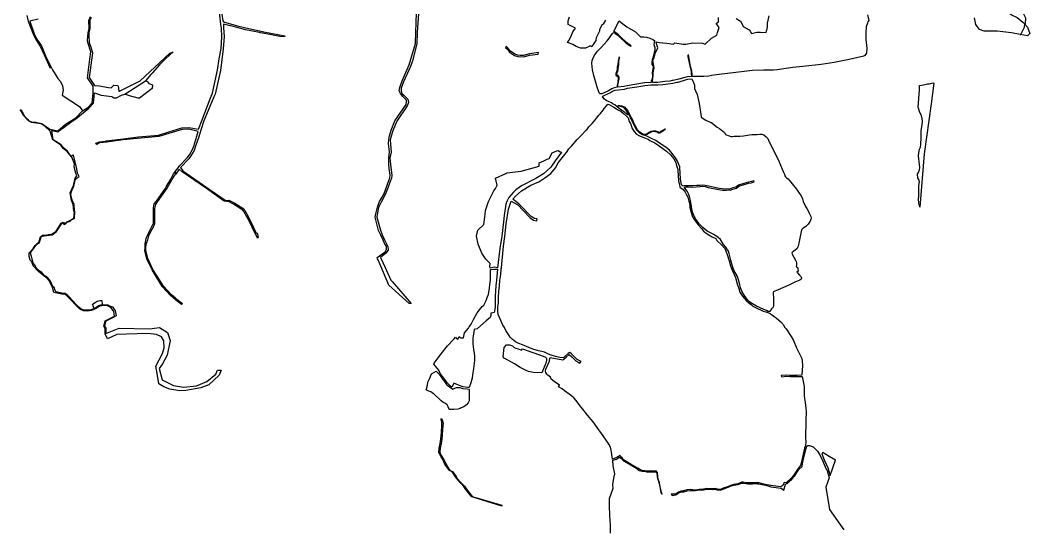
# Model space of a CAD drawing. Extents: x 548434 to 553028, y 1835329 to 1842282.
# Drawn here: x 550202 to 552141, y 1836693 to 1837672 of the extents above; entities that cross this region are included whole.
import ezdxf

# ---------------------------------------------------------------- set-up
doc = ezdxf.new("R2010")
doc.units = 0
doc.layers.add('Level 23', color=7, linetype='Continuous')
doc.layers.add('Level 30', color=7, linetype='Continuous')

msp = doc.modelspace()

# ---------------------------------------------------------------- linework, layer by layer
at = {"layer": 'Level 23'}
for points in [[(550214.28, 1837681.23), (550217.18, 1837670.57), (550227.21, 1837644.23), (550232.84, 1837633.64), (550240.72, 1837621.08), (550250.59, 1837598.75), (550259.47, 1837580.27)], [(550236.22, 1837674.13), (550219.82, 1837670.81), (550229.37, 1837644.24), (550234.75, 1837634.28), (550242.24, 1837622.9), (550250.45, 1837603.8), (550263.93, 1837577.3), (550273.9, 1837560.46), (550278.93, 1837554.37), (550282.78, 1837546.08), (550283.94, 1837537.97), (550282.34, 1837528.54), (550315.4, 1837506.42), (550321.44, 1837498.4)]]:
    msp.add_lwpolyline(points, dxfattribs=at)
at = {"layer": 'Level 30'}
for p, q in [((550402.52, 1837530), (550442.69, 1837555.88)), ((550500, 1837375.9), (550500, 1837382.15)), ((550500, 1837135.26), (550500, 1837138.19))]:
    msp.add_line(p, q, dxfattribs=at)
for points in [[(550949.05, 1837586.89), (550961.32, 1837627.34), (550962.07, 1837648.74), (550963.17, 1837687.35), (550968.84, 1837713.65), (550965.27, 1837729.17), (550958.08, 1837756.75), (550952.71, 1837762.14), (550942.1, 1837769.84), (550922.6, 1837782.67), (550903.01, 1837800.63), (550863.88, 1837840.08), (550857.65, 1837844.16), (550853.07, 1837844.54), (550814.08, 1837842.6), (550775.29, 1837841.09), (550729.58, 1837841), (550687.45, 1837840.62), (550680.46, 1837840.35), (550662.27, 1837842.24), (550643.69, 1837844.78), (550622.82, 1837846.38)], [(552128.4053, 1837763.6182), (552120.32, 1837760.5), (552113.94, 1837759.53), (552109.71, 1837755.97), (552107.26, 1837736.58), (552104.7, 1837723.62), (552098.99, 1837712.38), (552094.45, 1837704.56), (552095.32, 1837693.17), (552102.24, 1837685.81), (552106.56, 1837682.87), (552117.25, 1837677.59), (552128.35, 1837668.74), (552132.1235, 1837664.5561)], [(552128.4053, 1837763.6182), (552125.63, 1837754.09), (552120.67, 1837733.24), (552116.93, 1837722.3), (552114.78, 1837715.4), (552113.53, 1837707.26), (552116.24, 1837699.18), (552119.79, 1837694.32), (552124.57, 1837690.81), (552129.43, 1837684.7), (552133.19, 1837676.84), (552132.34, 1837666.08), (552132.1235, 1837664.5561)], [(550500, 1837382.15), (550504.85, 1837388.38), (550507.73, 1837392.81), (550522.49, 1837408.01), (550526.6, 1837413.55), (550532.56, 1837423.97), (550534.96, 1837430.31), (550541.18, 1837449.31), (550543.48, 1837458.26), (550525.33, 1837462.84), (550512.61, 1837462.32), (550487.46, 1837454.96), (550467.88, 1837448.68), (550399.72, 1837442.44), (550368.08, 1837437.81), (550353.89, 1837436.58), (550349.06, 1837433.45), (550347.12, 1837435.83), (550354.03, 1837438.8), (550365.66, 1837439.88), (550367.59, 1837440.36), (550399.3, 1837444.54), (550428.66, 1837447.96), (550467.15, 1837451.46), (550486.96, 1837457.98), (550512.12, 1837465.34), (550525.33, 1837465.92), (550544.11, 1837463), (550551.04, 1837480.88), (550561.22, 1837507.56), (550568.8, 1837526.57), (550570.51, 1837529.56), (550580.45, 1837576.63), (550583.95, 1837598.25), (550587.57, 1837618.19), (550589.09, 1837640.32), (550588.24, 1837656.99), (550586.88, 1837664.73), (550583.86, 1837693.37)], [(550303.53, 1837318.48), (550300.32, 1837325.7), (550297.65, 1837340.42), (550303.89, 1837354.69), (550307.01, 1837368.87), (550310.67, 1837373.33), (550308.35, 1837378.15), (550305.59, 1837390.54), (550305.67, 1837396.34), (550300.59, 1837409), (550291.59, 1837419.97), (550284.38, 1837425.76), (550279.92, 1837432.19), (550264.41, 1837442.44), (550259.15, 1837458.85), (550249.44, 1837468.21), (550242.13, 1837472.94), (550223.13, 1837475.89), (550217.43, 1837478.74), (550207.45, 1837489.98), (550204.15, 1837496.85), (550201.61, 1837500), (550202.56, 1837500), (550204.65, 1837497.3), (550210.07, 1837487.98), (550216.06, 1837481.82), (550218.27, 1837479.28), (550223.36, 1837477.09), (550231.57, 1837476.12), (550242.77, 1837474.09), (550247.97, 1837470.37), (550258.64, 1837463.1), (550274.09, 1837459.8), (550288.95, 1837472.86), (550308.6, 1837484.71), (550321.44, 1837498.4), (550331.78, 1837504.93), (550339.89, 1837513.9), (550341.7, 1837532.78), (550341.74, 1837545.86), (550331.03, 1837561.74), (550335.15, 1837597.62), (550337.57, 1837611.36), (550331.65, 1837629.35), (550331.23, 1837633.76), (550332.05, 1837647.84), (550334.03, 1837656.54), (550333.76, 1837671.51), (550336.83, 1837679.51)], [(550337.74, 1837677.57), (550335.18, 1837671.64), (550335.32, 1837662.4), (550335.22, 1837656.5), (550333.69, 1837647.88), (550333.41, 1837642.46), (550334.14, 1837629.66), (550337.96, 1837618.47), (550340.57, 1837609.34), (550334.361, 1837562.417), (550344.214, 1837546.866), (550353.21, 1837546.09), (550371.23, 1837543.3), (550376.69, 1837542.54), (550381.36, 1837547.41), (550388.94, 1837546.91), (550390.14, 1837545.51), (550391.05, 1837536.16), (550392.71, 1837535.81), (550432.01, 1837555.67), (550488.69, 1837608.15), (550495.37, 1837611.69), (550481.3, 1837598.48), (550468.96, 1837586.75), (550455.1, 1837570.7), (550452.35, 1837567.76), (550442.69, 1837555.88)], [(550589.06, 1837683.64), (550590.88, 1837671.45), (550592.08, 1837668.91), (550616.48, 1837661.97), (550635.13, 1837657.45), (550661.44, 1837651.82), (550669.83, 1837650.14), (550683.5, 1837647.23), (550709.85, 1837642.28), (550709.66, 1837640.12), (550700.28, 1837640.8), (550680.98, 1837645.02), (550663.64, 1837648.04), (550661.3, 1837648.92), (550634.43, 1837653.94), (550615.9, 1837658.7), (550592.01, 1837664.46), (550592.13, 1837657.4), (550593.2, 1837640.82), (550591.83, 1837617.59), (550586.5, 1837576.02), (550576.31, 1837530.14), (550575.26, 1837527.87), (550573.59, 1837525.13), (550565.89, 1837506.62), (550554.26, 1837479.1), (550548.67, 1837460.93), (550545.11, 1837448), (550538.3, 1837430.07), (550535.64, 1837422.02), (550529.77, 1837411.65), (550525.42, 1837405.72), (550509.77, 1837389.38), (550514.28, 1837382.69), (550560.49, 1837351.22), (550595.24, 1837326.58), (550598.56, 1837326.22), (550602.35, 1837326.74), (550613.82, 1837321), (550631.36, 1837310.19), (550631.75, 1837308.21), (550633.03, 1837306.6), (550636.45, 1837301.13), (550641.96, 1837289.81), (550650.04, 1837273.87), (550655.06, 1837263.73), (550656.26, 1837262.95), (550657.26, 1837261.26), (550658.66, 1837254.75), (550657.4, 1837253.44), (550647.44, 1837274.39), (550639.4, 1837290.18), (550631.29, 1837304.76), (550629.38, 1837307.11), (550611.46, 1837318.82), (550601.8, 1837324.33), (550598.6, 1837324.06), (550593.63, 1837324.82), (550559.86, 1837348.72), (550513.09, 1837380.76), (550507.23, 1837386.02), (550500, 1837375.9)], [(550966.89, 1837685.22), (550964.29, 1837648.53), (550963.63, 1837627.04), (550955.24, 1837594.06), (550951.46, 1837583.48), (550938.15, 1837553.99), (550933.72, 1837541.54), (550933.45, 1837536.27), (550934.78, 1837531.64), (550938.94, 1837528.16), (550946.47, 1837520.93), (550947.46, 1837514.18), (550945.12, 1837507.98), (550925.53, 1837478.33), (550917.61, 1837460.04), (550914.48, 1837449.65), (550912.77, 1837442.35), (550912.86, 1837434.85), (550914.11, 1837418.89), (550911.8, 1837407.73), (550913.17, 1837394.88), (550914.52, 1837384.42), (550915.65, 1837374.8), (550914.92, 1837368.51), (550913.02, 1837364.31), (550908.88, 1837351.66), (550903.76, 1837338.95), (550894.97, 1837322.6), (550890.05, 1837312.29), (550887.65, 1837298.94), (550886.56, 1837293.69), (550893.59, 1837269.18), (550896.95, 1837259.91), (550901.88, 1837250.66), (550908.24, 1837237.71), (550908.41, 1837230.39), (550904.25, 1837224.79), (550893.72, 1837216.32), (550903, 1837197), (550914, 1837173), (550916, 1837170), (550953, 1837128), (550949, 1837128), (550910, 1837163), (550889.58, 1837211.68), (550888.05, 1837213.76), (550887.63, 1837216.16), (550902.6, 1837227.55), (550905.4, 1837232.08), (550905.18, 1837238.36), (550902.19, 1837242.27), (550899.31, 1837249.54), (550894.23, 1837259.47), (550890.36, 1837268.07), (550883.33, 1837293.61), (550884.78, 1837300.14), (550888.16, 1837312.88), (550891.9, 1837323.79), (550895.96, 1837330.5), (550900.7, 1837339.41), (550909.65, 1837364.46), (550911.6, 1837369.22), (550912.39, 1837374.54), (550910.58, 1837387.6), (550910.22, 1837395.92), (550909.82, 1837407.73), (550911.05, 1837419.13), (550909.38, 1837435.03), (550909.95, 1837443.09), (550911.34, 1837450.1), (550914.6, 1837461.36), (550921.74, 1837479.08), (550943.45, 1837510.59), (550944.04, 1837515.79), (550943.93, 1837519), (550937.06, 1837525.79), (550932.12, 1837531.28), (550929.93, 1837536.83), (550931.08, 1837542.78), (550935.37, 1837555.68), (550949.05, 1837586.89)], [(551325.91, 1837672.48), (551321.78, 1837664.45), (551319.02, 1837663.28), (551314.38, 1837654.09), (551314.87, 1837651.36), (551308.06, 1837638.21), (551307.31, 1837633.58), (551302.44, 1837625.6), (551300.23, 1837621.1), (551297.83, 1837622.21), (551295.55, 1837622.64), (551294.63, 1837621.7), (551293.6, 1837621.03), (551290.34, 1837619.6), (551288.07, 1837618.79), (551285.69, 1837618.69), (551281.96, 1837618.38), (551277.9, 1837618.65), (551274.91, 1837619.72), (551269.94, 1837622.1), (551263.39, 1837625.42), (551257.2, 1837627.94), (551253.33, 1837629.31), (551255.61, 1837633.38), (551259.35, 1837640.7), (551263.72, 1837649.99), (551268.46, 1837656.88), (551265.86, 1837658.47), (551254.15, 1837663.85), (551254.17, 1837671.14), (551257.15, 1837678.7)], [(551348.35, 1837547.85), (551348.38, 1837543.84), (551342.9, 1837542.15), (551338.44, 1837540.17), (551331.8, 1837536.65), (551319.24, 1837530.89), (551317.47, 1837530.86), (551315.89, 1837531.05), (551314.18, 1837533.07), (551309.87, 1837543.41), (551303.56, 1837566.14), (551301.09, 1837577.07), (551300, 1837590.05), (551300.52, 1837594.66), (551302.17, 1837597.94), (551304.46, 1837604.14), (551308.67, 1837610.39), (551310.98, 1837612.96), (551317.78, 1837619.74), (551329.4, 1837632.98), (551333.94, 1837638.57), (551337.64, 1837644.4), (551340.35, 1837647.76), (551342.7, 1837648.55), (551344.78, 1837646.75), (551349.72, 1837643.28), (551351.54, 1837641.81), (551352.99, 1837640.58), (551366.02, 1837628.43), (551372.76, 1837623.58), (551375.11, 1837622.17), (551375.58, 1837623.29), (551373.42, 1837624.58), (551366.78, 1837629.36), (551355.21, 1837640.13), (551352.15, 1837642.79), (551350.34, 1837644.66), (551345.75, 1837647.92), (551343.67, 1837649.7), (551341.9, 1837651.1), (551352.15, 1837670.93), (551359.4, 1837665.56), (551367.13, 1837659.52), (551383.61, 1837649.96), (551393.32, 1837640.5), (551399.99, 1837640.5), (551405.27, 1837639.96), (551411.56, 1837637.92), (551416.91, 1837635.1), (551420.2, 1837633.42), (551419.54, 1837629.43), (551419.26, 1837625.82), (551421.2, 1837619.7)], [(551829.87, 1837682.96), (551832.17, 1837671.57), (551830.35, 1837669.06), (551829.62, 1837666.51), (551827.18, 1837659.33), (551826.84, 1837654.64), (551826.61, 1837653.31), (551826.71, 1837652.01), (551826.52, 1837647.01), (551826.18, 1837635.5), (551828.23, 1837618.73), (551827.67, 1837608.88), (551826.67, 1837607.21), (551824.19, 1837604.57), (551822.57, 1837603.57), (551794.08, 1837596.78), (551765.52, 1837591.31), (551740.82, 1837587.32), (551705.45, 1837583.33), (551685.95, 1837581.72), (551656.22, 1837576.74), (551648.87, 1837576.2), (551630.7, 1837576.06), (551608.39, 1837575.55), (551544.38, 1837568.2), (551530.12, 1837565.82), (551524.81, 1837564.89), (551515.21, 1837564.3), (551504.1, 1837564.44), (551492.66, 1837564.24), (551492.5, 1837569.03), (551492.08, 1837574.21), (551489.99, 1837581.72), (551488.46, 1837590.44), (551486.05, 1837602.83), (551485.82, 1837605.51), (551484.32, 1837605.4), (551484.42, 1837602.8), (551487.2, 1837590.7), (551488.64, 1837581.23), (551490.68, 1837573.77), (551490.93, 1837569.07), (551491.43, 1837564.18), (551483.85, 1837563.38), (551478.39, 1837562.02), (551467.08, 1837558.92), (551455.9, 1837556.43), (551454.48, 1837556.18), (551449.56, 1837555.2), (551440.38, 1837554.44), (551426.75, 1837552.53), (551416.32, 1837552.68), (551416.62, 1837555.58), (551418.08, 1837565.27), (551417.83, 1837570.37), (551418.16, 1837574.4), (551419.09, 1837578.82), (551419.46, 1837580.78), (551419.33, 1837584.3), (551418.41, 1837587.84), (551417.81, 1837591.54), (551417.4, 1837595.2), (551418.83, 1837599.58), (551421.4, 1837608.33), (551423.56, 1837612.5), (551426.67, 1837619.5), (551424.13, 1837626.92), (551423.24, 1837631.02), (551429.8, 1837629.28), (551436.04, 1837629.08), (551443.83, 1837628.29), (551456.65, 1837626.47), (551459.65, 1837628.57), (551475.59, 1837626.26), (551480.49, 1837626.05), (551494.3, 1837629.1), (551512.43, 1837628.06), (551517.95, 1837626.55), (551529.86, 1837637.7), (551540.01, 1837643.66), (551541.16, 1837648.56), (551543.4, 1837654.73), (551544.73, 1837658.5), (551538.71, 1837666.28), (551543.31, 1837669.36), (551543.34, 1837677.71)], [(551577.56, 1837675.72), (551585.73, 1837670.62)], [(551585.73, 1837670.62), (551587.84, 1837665.8), (551590.54, 1837660.54), (551602.25, 1837653.61), (551604.13, 1837651.04), (551606.77, 1837646.5), (551616.93, 1837649.06), (551623.97, 1837649.68), (551635.14, 1837648.49), (551635.7, 1837652.27), (551636.65, 1837655.39), (551637.75, 1837661.13), (551637.22, 1837666.48), (551640.4, 1837681)], [(552123.1078, 1837644.7323), (552106.1, 1837647.99), (552078.77, 1837651.38), (552053.82, 1837651.14), (552045.09, 1837654.35), (552037.5, 1837664.12), (552034.88, 1837677.22)], [(552132.1235, 1837664.5561), (552137.26, 1837658.86), (552141.45, 1837646.69), (552136.79, 1837642.2), (552123.1078, 1837644.7323)], [(552123.1078, 1837644.7323), (552124.19, 1837645.04), (552131.32, 1837658.9), (552132.1235, 1837664.5561)], [(551197.22, 1837610.11), (551180.23, 1837607.89), (551168.72, 1837604.57), (551162.21, 1837604.42), (551158, 1837605.17), (551151.71, 1837607.23), (551143.95, 1837612.74), (551138.61, 1837618.45), (551134.82, 1837621.54), (551134.1, 1837619.58), (551137.65, 1837616.83), (551141.43, 1837611.2), (551151.36, 1837604.55), (551157.89, 1837602.32), (551169.19, 1837601.76), (551180.41, 1837605.36), (551196.75, 1837607.29), (551197.22, 1837610.11)], [(551421.2, 1837619.7), (551421.02, 1837614.47), (551419.59, 1837610.11), (551417.25, 1837600.25), (551415.94, 1837595.96), (551415.06, 1837592.03), (551415.5, 1837587.41), (551417.58, 1837583.92), (551417.75, 1837580.52), (551417.36, 1837578.89), (551416.25, 1837574.75), (551415.56, 1837570.68), (551416.23, 1837565.62), (551415.8, 1837559.51), (551414.08, 1837555.42), (551413.45, 1837552.58), (551401.14, 1837551.97), (551367.66, 1837546.26), (551362.19, 1837544.94), (551349.72, 1837543.93), (551349.98, 1837547.61), (551351.47, 1837552.99), (551351.49, 1837555.75), (551352.53, 1837559.4), (551352.61, 1837563.03), (551350.51, 1837565.67), (551347.37, 1837568.07), (551347.73, 1837570.32), (551349.85, 1837573.89), (551350.45, 1837579.56), (551350.89, 1837582.45), (551351.68, 1837586.99), (551351.95, 1837593.82), (551353.31, 1837599.36), (551353.71, 1837600.72), (551352.03, 1837601.21), (551351.54, 1837599.54), (551350.53, 1837593.87), (551350.16, 1837586.82), (551348.87, 1837582.2), (551348.63, 1837579.65), (551347.93, 1837574.46), (551346.55, 1837571.19), (551346.08, 1837569.46), (551346.08, 1837566.88), (551349.36, 1837564.49), (551350.91, 1837562.64), (551350.81, 1837559.54), (551349.91, 1837555.67), (551349.93, 1837552.75), (551348.35, 1837547.85)], [(550442.69, 1837555.88), (550445.49, 1837554.64), (550448.7, 1837550.8), (550455.55, 1837548.01), (550455.33, 1837541.18), (550431.1, 1837522.84), (550428.49, 1837522.7), (550411.94, 1837526.84), (550402.52, 1837530)], [(551370.18, 1837491.83), (551368.26, 1837490.77), (551362.81, 1837495.58), (551356.97, 1837499.4), (551352.73, 1837502.44), (551348.87, 1837505.97), (551343.87, 1837509.69), (551340.97, 1837511.3), (551337.59, 1837513.39), (551332.11, 1837516.23), (551327.5, 1837518.09), (551324.44, 1837520.54), (551320.22, 1837525.05), (551321.34, 1837526.17), (551334.43, 1837532.67), (551335.73, 1837533.19), (551339.75, 1837535.77), (551344.76, 1837537.8), (551350.53, 1837538.63), (551362.86, 1837540.16), (551368.7, 1837541.66), (551386.44, 1837544.48), (551401.57, 1837546.71), (551413.22, 1837547.96), (551416.03, 1837548.03), (551426.97, 1837548.08), (551436.65, 1837548.58), (551441.34, 1837549.16), (551455.73, 1837551.52), (551463.32, 1837553.02), (551465.89, 1837553.06), (551479.61, 1837557.46), (551484.37, 1837558.82), (551492.27, 1837559.72), (551494.98, 1837552.8), (551497.37, 1837547.52), (551497.05, 1837540.83), (551499.36, 1837536.47), (551502.24, 1837529.59), (551505.91, 1837512.48), (551509.61, 1837491.55), (551509.85, 1837485.98), (551518.82, 1837480.6), (551528.47, 1837475.96), (551529.55, 1837475.53), (551534.85, 1837471.14), (551541.06, 1837466.78), (551545.13, 1837464.31), (551554.81, 1837456.32), (551556.99, 1837452.65), (551563.77, 1837450.17), (551566.74, 1837448.78), (551569.9, 1837449.03), (551573.22, 1837449.6), (551581.42, 1837449.5), (551584.03, 1837449.83), (551591.18, 1837449.96), (551602.88, 1837452.35), (551607.4, 1837452.78), (551611.66, 1837452.69), (551617.56, 1837452.97), (551622.66, 1837453.67), (551626.56, 1837453.37), (551630.63, 1837451.86), (551634.83, 1837448.58), (551635.9, 1837446.94), (551638.31, 1837444.91), (551640.24, 1837439.8), (551658.58, 1837403.39), (551662.59, 1837393.54), (551665.42, 1837386.09), (551667.7, 1837381.82), (551669.86, 1837376.44), (551670.86, 1837373.57), (551671.9, 1837371.65), (551673.79, 1837369.79), (551677.37, 1837367.25), (551679.37, 1837365.31), (551693.05, 1837347.96), (551698.26, 1837340.16), (551702.43, 1837334.94), (551704.63, 1837329.15), (551706.28, 1837324.33), (551710.48, 1837314.53), (551713.13, 1837310.27), (551715.65, 1837306.01), (551718.34, 1837300.54), (551720.68, 1837294.92), (551721.11, 1837292.81), (551720.79, 1837289.91), (551719.44, 1837286.08), (551715.33, 1837280.56), (551711.06, 1837276.17), (551705.92, 1837273.03), (551703.98, 1837271.16), (551703.08, 1837269.26), (551701.59, 1837262.9), (551701.18, 1837259.83), (551698.47, 1837247.29), (551696.12, 1837238.35), (551695.21, 1837235.48)], [(551956.8399, 1837551.46), (551951.71, 1837511.52), (551938.41, 1837415.61), (551930.0247, 1837313.0012), (551928.28, 1837320.66), (551927.9, 1837328.85), (551927.95, 1837333.4), (551928.24, 1837343.9), (551928.13, 1837354.74), (551929.41, 1837361.83), (551928.14, 1837366.41), (551926.32, 1837369.41), (551925.82, 1837376.27), (551927.71, 1837379.8), (551929.28, 1837384.64), (551929.88, 1837389), (551929.67, 1837395.17), (551927.48, 1837411.95), (551928.1, 1837417.64), (551929.4, 1837424.67), (551931.22, 1837428.56), (551932.29, 1837433.74), (551932.94, 1837447.11), (551932.9, 1837459.59), (551934.53, 1837472.2), (551935.39, 1837478), (551934.51, 1837483.23), (551932.8, 1837490.68), (551930.25, 1837495.18), (551926.76, 1837505), (551928.23, 1837521.98), (551929.81, 1837537.93), (551929.61, 1837547.03), (551937.5, 1837548.46), (551944.58, 1837550.25), (551948.38, 1837550.2), (551950.96, 1837550.7), (551955.41, 1837551.73), (551956.8399, 1837551.46)], [(550343.71, 1837118.27), (550337.51, 1837115.97), (550330.31, 1837114.95), (550324.07, 1837114.91), (550318.27, 1837117.66), (550314.95, 1837120.4), (550309.97, 1837125.27), (550306.97, 1837128.27), (550305.07, 1837130.46), (550292.87, 1837143.34), (550287.79, 1837147.55), (550281.56, 1837147.72), (550270.54, 1837150.2), (550268.62, 1837152.75), (550266.6, 1837159.18), (550264.77, 1837159.25), (550259.29, 1837171.97), (550252.94, 1837179.51), (550248.61, 1837182.04), (550243.29, 1837187.6), (550237.94, 1837190.87), (550232.99, 1837196.04), (550230.28, 1837200.91), (550227.44, 1837204.97), (550226.69, 1837205.96), (550221.98, 1837222.52), (550221.71, 1837225.02), (550221.85, 1837226.85), (550227.42, 1837233.04), (550230.78, 1837238.53), (550234.73, 1837242.93), (550238.82, 1837245.13), (550241.67, 1837255.82), (550244.57, 1837258.1), (550247.84, 1837257.93), (550263.3, 1837260.26), (550271.64, 1837266.32), (550281.55, 1837281.59), (550283.83, 1837282.73), (550286.34, 1837279.76), (550288.13, 1837280.17), (550291.91, 1837284.23), (550297.92, 1837286.33), (550300.72, 1837289.41), (550305.89, 1837291.37), (550306.87, 1837304.1), (550306, 1837305.84), (550305.32, 1837318.08), (550301.19, 1837326.61), (550298.97, 1837337.44), (550299.97, 1837343.2), (550301.39, 1837346.55), (550303.462, 1837350.458), (550305.466, 1837356.118), (550307.653, 1837366.105), (550310.99, 1837369.715), (550312.7, 1837371.037), (550314.65, 1837372.22), (550311.53, 1837378.72), (550310.61, 1837386.49), (550304.23, 1837413.13), (550303.06, 1837413.04), (550302.06, 1837412.14), (550299.47, 1837410.63), (550292.4, 1837420.7), (550285.52, 1837426.34), (550280.52, 1837433.02), (550265.14, 1837442.8), (550262.45, 1837460.48), (550273.68, 1837458.06), (550274.86, 1837457.73), (550275.03, 1837458.97), (550285.81, 1837467.05), (550298.79, 1837476.36), (550308.54, 1837482.85), (550333.27, 1837503.28), (550342.46, 1837512.92), (550344.214, 1837532.628), (550357.49, 1837528.41), (550377.49, 1837525.53), (550381.36, 1837523.42), (550386.72, 1837523.09), (550396.56, 1837528.18), (550402.52, 1837530)], [(551148.47, 1837328.72), (551153.27, 1837334.49), (551164.72, 1837344.48), (551182.85, 1837355.25), (551197.83, 1837361.92), (551209.81, 1837369.17), (551221, 1837377.72), (551230.3, 1837388.97), (551235.24, 1837397.99), (551248.2, 1837414.12), (551251.38, 1837418.4), (551256.01, 1837425.06), (551261.06, 1837430.45), (551271.81, 1837443.05), (551278.25, 1837449.58), (551289, 1837460.78), (551290.39, 1837461.68), (551294.48, 1837467.33), (551297.17, 1837470.46), (551300.43, 1837473.81), (551304.84, 1837479.11), (551309.2, 1837484.23), (551313.61, 1837489.58), (551316.49, 1837492.93), (551318.97, 1837495.98), (551321.59, 1837499.62), (551323.68, 1837502.71), (551328.25, 1837507.94), (551330.89, 1837510.74), (551334.23, 1837509.71), (551335.31, 1837509.19), (551342.38, 1837505.5), (551347.04, 1837502.28), (551351.16, 1837499.74), (551355.38, 1837497.26), (551360.86, 1837493.18), (551366.65, 1837488.17), (551370.07, 1837484.49), (551371.92, 1837477.9), (551374.18, 1837474.16), (551377.18, 1837464.18), (551381.37, 1837458.35), (551385.97, 1837453.36), (551390.41, 1837450.86), (551401.22, 1837446.52), (551408.15, 1837443.61), (551411.33, 1837441.11), (551420.86, 1837436.83), (551427.41, 1837432.29), (551432.17, 1837429.05), (551443.41, 1837420.95), (551450.93, 1837413.59), (551457.78, 1837406.25), (551461.47, 1837399.22), (551462.36, 1837393.32), (551464.63, 1837387.19), (551465.43, 1837385.89), (551465.94, 1837371.47), (551466.65, 1837366.87), (551466.4, 1837363.38), (551468.56, 1837356.81), (551468.88, 1837351.59), (551475.12, 1837347.15), (551479.4, 1837341.95), (551482.11, 1837337.03), (551484.34, 1837332.55), (551486.21, 1837324.54), (551487.31, 1837320.85), (551487.94, 1837314.25), (551488.04, 1837312.55), (551490.79, 1837302.64), (551493.67, 1837294.43), (551497.05, 1837288.51), (551504.15, 1837279.3), (551510.69, 1837271.89), (551515.08, 1837266.52), (551519.26, 1837263.83), (551523.53, 1837260.91), (551531.02, 1837256.03), (551537.92, 1837252.84), (551540.04, 1837249.12), (551549.52, 1837239.97), (551554.54, 1837234.12), (551556.61, 1837230.66), (551558.33, 1837227.31), (551560.11, 1837222.12), (551563.73, 1837210.18), (551566.39, 1837200.31), (551569.97, 1837190.88), (551575.78, 1837177.89), (551579.41, 1837165.78), (551582.32, 1837157.09), (551584.61, 1837149.68), (551589.71, 1837141.95), (551596.86, 1837133.46), (551601.72, 1837129.58), (551606.78, 1837125.23), (551609.29, 1837122.79), (551614.36, 1837120.25), (551629.19, 1837113.31), (551634.08, 1837111.86)], [(551370.18, 1837491.83), (551366.79, 1837497.89), (551365.08, 1837500), (551361.98, 1837503.99), (551360.04, 1837505.36), (551357.21, 1837506.1), (551353.28, 1837507.23), (551350, 1837507.48), (551350.34, 1837508.53), (551352.96, 1837508.37), (551353.4, 1837508.52), (551357.52, 1837507.61), (551360.62, 1837506.65), (551363.04, 1837505.44), (551365.45, 1837502.9), (551365.69, 1837502.09), (551368.87, 1837498.49), (551371.79, 1837492.41), (551378.43, 1837479.83), (551379.63, 1837476.95), (551382.02, 1837471.94), (551385.09, 1837465.91), (551387.09, 1837462.62), (551389.7, 1837460.1), (551392.38, 1837457.25), (551393.16, 1837457.1), (551397.19, 1837454.14), (551401.67, 1837453.48), (551405.44, 1837453.96), (551408.78, 1837456.62), (551412.74, 1837458.48), (551414, 1837459.23), (551417.71, 1837459.62), (551422.51, 1837459.49), (551427.76, 1837457.86), (551430.05, 1837457.07), (551431.96, 1837457.12), (551433.44, 1837458.98), (551440.92, 1837463.66), (551441.37, 1837462.94), (551440.01, 1837461.48), (551438.26, 1837460.56), (551437.4, 1837459.8), (551434.5, 1837457.71), (551432.73, 1837456.58), (551431.68, 1837456.08), (551430.1, 1837455.65), (551429.77, 1837455.41), (551427.61, 1837455.585), (551427.3, 1837456.53), (551423.8, 1837457.81), (551422.56, 1837458.08), (551418.04, 1837458.36), (551415.02, 1837457.87), (551410.02, 1837455.05), (551405.99, 1837452.87), (551402.04, 1837451.28)], [(551370.18, 1837491.83), (551376.888, 1837479.104), (551378.075, 1837476.256), (551380.493, 1837471.187), (551383.602, 1837465.08), (551385.749, 1837461.548), (551388.488, 1837458.904), (551391.517, 1837455.682), (551392.462, 1837455.501), (551396.523, 1837452.517), (551402.04, 1837451.28)], [(551592.14, 1837358.33), (551582.03, 1837355.47), (551576.43, 1837351.85), (551570.54, 1837350.41), (551564.74, 1837348.01), (551550.55, 1837348.2), (551544.42, 1837349.13), (551523.99, 1837353.16), (551517.56, 1837354.73), (551512.85, 1837355.32), (551508.01, 1837354.75), (551501.8, 1837354.63), (551493.88, 1837353.95), (551484.75, 1837354.14), (551481.21, 1837354.42), (551477.01, 1837354.08), (551474.28, 1837353.69), (551471.66, 1837358.49), (551471.02, 1837363.32), (551470.13, 1837367.29), (551469.04, 1837389.12), (551468.76, 1837390.4), (551466.92, 1837395.38), (551464.52, 1837401.54), (551460.62, 1837408.15), (551457.1, 1837412.99), (551451.7, 1837419.75), (551449.04, 1837422.33), (551443.51, 1837426.96), (551434.91, 1837432.9), (551427.75, 1837437.42), (551423.17, 1837441.04), (551414.37, 1837444.76), (551411.83, 1837446.23), (551402.04, 1837451.28)], [(551241.67, 1837418.61), (551229.28, 1837401.97), (551221.06, 1837389.93), (551213.18, 1837382.79), (551207.12, 1837377.48), (551192.49, 1837368.19), (551164.7, 1837354.06), (551160.54, 1837351.09), (551154.09, 1837346.7), (551149.46, 1837341.87), (551144.78, 1837336.81), (551140.3, 1837331.61), (551136.57, 1837323.78), (551134.89, 1837318.6), (551131.46, 1837296.97), (551129.985, 1837285.012), (551126.81, 1837257.53), (551123.36, 1837233.55), (551118.95, 1837196.6), (551113, 1837197.55), (551107.43, 1837196.84), (551104.31, 1837196.19), (551104.01, 1837199.08), (551104.51, 1837204.63), (551096.52, 1837213.5), (551088.58, 1837224.92), (551081.45, 1837241.79), (551078.34, 1837257.66), (551080.96, 1837269.15), (551092.727, 1837280.067), (551094.48, 1837293.69), (551095.71, 1837306.5), (551101.64, 1837323.99), (551111.47, 1837344.56), (551114.8, 1837349.17), (551117.87, 1837355.25), (551114.97, 1837368.94), (551134.8, 1837378.04), (551136.88, 1837379.07), (551163.97, 1837382.53), (551198.53, 1837392.14), (551198.59, 1837398.04), (551207.76, 1837401.91), (551214.27, 1837405.38), (551218.09, 1837406.53), (551224.03, 1837417.61), (551232.65, 1837421.61), (551235.12, 1837421.76), (551237.81, 1837420.11), (551241.67, 1837418.61)], [(550500, 1837135.26), (550498.52, 1837136.46), (550490.46, 1837143.59), (550475.21, 1837160.29), (550462.79, 1837179.93), (550454.91, 1837192.69), (550444.79, 1837213.71), (550440.81, 1837229.05), (550441.46, 1837234.38), (550441.91, 1837242.47), (550443.82, 1837252.74), (550446.35, 1837258.91), (550450.02, 1837266.92), (550454.77, 1837275.81), (550458.03, 1837282.29), (550457.92, 1837311.02), (550459.2, 1837319.74), (550463.44, 1837324.67), (550480.17, 1837348.45), (550481.96, 1837352.06), (550490.81, 1837367.02), (550495.94, 1837376.93), (550500, 1837382.15)], [(550500, 1837138.19), (550492.21, 1837144.89), (550477.27, 1837161.18), (550464.63, 1837180.85), (550456.76, 1837193.54), (550446.69, 1837214.59), (550443.26, 1837229.23), (550443.17, 1837234.5), (550443.75, 1837241.84), (550446.66, 1837250.52), (550448.71, 1837258.26), (550452.31, 1837266.09), (550457.68, 1837275.06), (550460.24, 1837281.74), (550460.57, 1837310.81), (550462.22, 1837318.04), (550465.21, 1837323.38), (550483.84, 1837349.37), (550493.19, 1837365.41), (550498.88, 1837374.33), (550500, 1837375.9)], [(551695.21, 1837235.48), (551694.36, 1837233.9), (551687.36, 1837227.75), (551685.7, 1837226.46), (551684.41, 1837225.16), (551684.91, 1837222.5), (551687.81, 1837217.21), (551691.48, 1837211.55), (551692.8, 1837209.01), (551693.42, 1837206.37), (551693.44, 1837204.58), (551693.15, 1837202.33), (551692.52, 1837198.34), (551695, 1837197.85), (551695.83, 1837194.69), (551696.49, 1837190.07), (551694.09, 1837188.4), (551695.4, 1837186.78), (551699.24, 1837182.79), (551702.29, 1837179.21), (551703, 1837177.04), (551702.81, 1837175.87), (551702.04, 1837174.75), (551699.88, 1837173.09), (551690.24, 1837169.05), (551678.43, 1837163.25), (551657.64, 1837154.11), (551651.66, 1837151.94), (551649.06, 1837150.75), (551648.19, 1837149.18), (551648.04, 1837147.38), (551648.73, 1837138.24), (551649.1, 1837130.75), (551649.18, 1837125.39), (551649.03, 1837123.53), (551648.09, 1837121.05), (551645.01, 1837117.88), (551641.9, 1837112.49), (551638.94, 1837112.8), (551635.36, 1837114.61), (551630.5, 1837116.52), (551616.25, 1837123.14), (551608.34, 1837127.31), (551607.21, 1837128.1), (551603.17, 1837131.14), (551598.96, 1837135.26), (551592.69, 1837144.24), (551588.25, 1837151.52), (551585.9, 1837157.97), (551583.48, 1837166.83), (551579.76, 1837180.05), (551572.85, 1837192.19), (551569.72, 1837201.68), (551567.01, 1837211.58), (551563.54, 1837223.82), (551562.24, 1837228.58), (551559.54, 1837233.33), (551557.49, 1837236.16), (551553.17, 1837241.53), (551550.89, 1837244.51), (551547.41, 1837251.16), (551542.59, 1837254.96), (551534.36, 1837260.41), (551521.7, 1837266.74), (551517.59, 1837269.92), (551513.01, 1837273.86), (551506.48, 1837281.28), (551500.06, 1837290.01), (551496.63, 1837295.55), (551493.57, 1837303.39), (551491.48, 1837312.94), (551491.24, 1837315.24), (551490.35, 1837321.15), (551489.44, 1837325.83), (551487.45, 1837333.38), (551485.42, 1837338.78), (551483.1, 1837344.02), (551478.69, 1837349.35), (551477.28, 1837351.35), (551480.33, 1837352.1), (551484.75, 1837352.16), (551493.49, 1837351.69), (551507.86, 1837352.69), (551512.71, 1837353.28), (551517.6, 1837352.72), (551523.5, 1837350.97), (551543.58, 1837346.96), (551550.77, 1837345.9), (551558.6, 1837345.67), (551562.72, 1837346.43), (551565.42, 1837345.66), (551570.93, 1837347.99), (551577.97, 1837349.93), (551582.29, 1837353.6), (551600.85, 1837359.03), (551606.3, 1837360.14), (551611.75, 1837361.59), (551611.2, 1837363.59), (551606.48, 1837362.37), (551601.16, 1837361.15), (551592.14, 1837358.33)], [(551380.69, 1836815.72), (551360.92, 1836827.9), (551358.14, 1836831.21), (551355.88, 1836833.43), (551354.5, 1836835.7), (551351.18, 1836833.77), (551348.18, 1836831.9), (551339.765, 1836828.882), (551338.01, 1836842.47), (551337.25, 1836846.45), (551336.12, 1836851.97), (551332.87, 1836857.73), (551330.72, 1836861.23), (551329.04, 1836863.65), (551326.099, 1836867.491), (551318.36, 1836878.26), (551310.44, 1836889.88), (551302.19, 1836900.93), (551291.48, 1836913.34), (551286.96, 1836919.18), (551285.18, 1836921.62), (551279.4, 1836928.55), (551269.21, 1836942.05), (551265.38, 1836946.61), (551261.03, 1836950.57), (551247.65, 1836959.94), (551242.75, 1836963.86), (551235.84, 1836967.72), (551238.097, 1836971.129), (551227.769, 1836978.261), (551221.71, 1836982.9), (551220.57, 1836986.27), (551215.45, 1836990.29), (551213.68, 1836992.55), (551211.67, 1836995.66), (551210.92, 1836998), (551211.74, 1837001.78), (551218.37, 1837017.3), (551219.2, 1837022.69), (551219.71, 1837023.96), (551244.05, 1837020.08), (551246.27, 1837020.94), (551250.58, 1837025.01), (551256.31, 1837030.15), (551261.67, 1837025.36), (551269.38, 1837017.57), (551273.68, 1837015.19), (551277, 1837013.58), (551279.27, 1837016.76), (551271.55, 1837020.69), (551260.72, 1837031.23), (551257.96, 1837033.67), (551254.78, 1837031.9), (551248.66, 1837027.01), (551246.41, 1837024), (551244.69, 1837023.69), (551238.2, 1837024.32), (551229.92, 1837025.92), (551221.55, 1837028.47), (551216.83, 1837030.51), (551208.72, 1837034.22), (551204.02, 1837035.62), (551197.59, 1837037), (551186.64, 1837040.29), (551166.788, 1837048.785), (551159.75, 1837051.41), (551153.22, 1837054.14), (551146.78, 1837059.29), (551143.31, 1837063.11), (551139.69, 1837068.38), (551134.69, 1837076.08), (551132.25, 1837082), (551129.13, 1837086.42), (551125.22, 1837095.16), (551120.27, 1837107.06), (551119.64, 1837113.68), (551119.33, 1837121.21), (551120.377, 1837129.134), (551120.53, 1837140.21), (551121.43, 1837151.24), (551122.83, 1837161.71), (551123.13, 1837172.2), (551125.13, 1837183.55), (551125.81, 1837194.51), (551126.15, 1837196.85), (551130.496, 1837237.966), (551132.9, 1837257.01), (551135.44, 1837281.04), (551140.13, 1837309.18), (551144.9, 1837324.93), (551157.91, 1837317.42), (551167.9, 1837306.67), (551181.38, 1837292.57), (551187.91, 1837288.39), (551193.71, 1837286.77), (551194.84, 1837290.56), (551189.59, 1837291.13), (551183.26, 1837294.99), (551159.96, 1837319.63), (551151.65, 1837325.78), (551148.47, 1837328.72)], [(550359.43, 1837126.01), (550370.094, 1837125.536), (550373.39, 1837123.59), (550378.68, 1837121.8), (550384.11, 1837113.75), (550385.92, 1837104.35), (550381.27, 1837101.54), (550366.02, 1837094.23), (550364.86, 1837091.19), (550363.81, 1837084.44), (550366.24, 1837080.38), (550366.06, 1837070.11), (550391.87, 1837080.79), (550449.86, 1837079.25), (550469.38, 1837081.76), (550484.81, 1837072.52), (550489.72, 1837057.02), (550484.25, 1837028.81), (550474.8, 1837012.41), (550468.63, 1837003.34), (550474.61, 1836981.14), (550496.29, 1836970.55), (550515.45, 1836967.18), (550540.2, 1836969.91), (550560.07, 1836977.86), (550577.23, 1836992.34), (550580.61, 1837000), (550587.9369, 1837000), (550584.09, 1836990.11), (550563.77, 1836971.5), (550548.75, 1836966.25), (550520.18, 1836960.57), (550508.2, 1836960.3), (550489.2, 1836963.49), (550477.65, 1836968.17), (550468.29, 1836973.58), (550465.22, 1836989.67), (550462.14, 1837007.81), (550475.3, 1837031.65), (550478.13, 1837042.83), (550477.78, 1837056.46), (550473.24, 1837064.16), (550463.45, 1837068.7), (550447.02, 1837070.45), (550426.06, 1837069.75), (550406.14, 1837069.4), (550387.37, 1837068.69), (550369.22, 1837060.4), (550364.79, 1837069.64), (550364.88, 1837079.81), (550362.39, 1837084.28), (550364.97, 1837094.98), (550382.98, 1837103.63), (550381.82, 1837112.46), (550376.65, 1837119.68), (550369.6, 1837123.52), (550362.65, 1837124.33), (550354, 1837122.72), (550347.5, 1837118.62), (550338.31, 1837114.69), (550331.89, 1837113.11), (550323.25, 1837113.82), (550316.29, 1837117.3), (550292.14, 1837142.2), (550287.24, 1837145.68), (550281.44, 1837146.12), (550266.47, 1837149.15), (550263.53, 1837158.71), (550257.47, 1837171.38), (550252.3, 1837177.44), (550247.74, 1837180.58), (550236.78, 1837189.59), (550226.79, 1837200.38), (550224.04, 1837207.98), (550221.09, 1837211.19), (550218.6, 1837218.14), (550218.78, 1837225.1), (550220.64, 1837227.32), (550226.43, 1837233.57), (550230.36, 1837239.27), (550234.28, 1837243.47), (550237.67, 1837246.14), (550240.7, 1837256.4), (550244.34, 1837259.07), (550248.71, 1837259.16), (550262.88, 1837261.66), (550270.46, 1837267.01), (550280.53, 1837282.18), (550284.46, 1837284.41), (550286.86, 1837281.11), (550291.05, 1837285.03), (550297.29, 1837287.35), (550300.86, 1837290.38), (550304.87, 1837291.9), (550306.21, 1837303.94), (550304.96, 1837305.99), (550303.53, 1837318.48)], [(551118.63, 1837193.85), (551116.46, 1837172.79), (551115.79, 1837162.1), (551114.98, 1837152.05), (551114.49, 1837141.72), (551113.91, 1837121.78), (551112.96, 1837113.46), (551112.59, 1837110.61), (551109.62, 1837109.95), (551106.16, 1837109.75), (551105.79, 1837104.85), (551104.63, 1837101.2), (551096.8, 1837094.5), (551086.29, 1837085.27), (551079.87, 1837079.09), (551073.799, 1837078.33), (551071.15, 1837061.18), (551071.24, 1837051), (551072.18, 1837044.91), (551074.3, 1837027.65), (551074.46, 1837018.77), (551072.36, 1837003.42), (551070.8, 1836990.03), (551070.02, 1836984.51), (551067.77, 1836975.51), (551064.48, 1836966.37), (551060.85, 1836966.72), (551052.46, 1836967.85), (551046.77, 1836969.68), (551035.069, 1836974.968), (551034.32, 1836973.11), (551031.11, 1836967.5), (551028.62, 1836969.07), (551022.4, 1836974.73), (551017.22, 1836981.81), (551008.84, 1836993.75), (551006.02, 1836999.89), (550996.06, 1837011.36), (550996.81, 1837013.42), (551010.33, 1837031.64), (551022.37, 1837046.72), (551035.33, 1837060.05), (551038.03, 1837063.25), (551040, 1837060.71), (551042.724, 1837059.363), (551043.54, 1837061.39), (551045.14, 1837064.45), (551047.68, 1837062.26), (551053.41, 1837062.17), (551055.24, 1837071.93), (551062.77, 1837080.62), (551064.08, 1837083.38), (551068.41, 1837088.52), (551072.86, 1837097.22), (551079.92, 1837110.29), (551089.13, 1837122), (551092.28, 1837125.07), (551097.19, 1837133.95), (551099.03, 1837139.52), (551100.97, 1837144.29), (551101.35, 1837145.41), (551103.26, 1837157.2), (551104.14, 1837165.45), (551105.03, 1837172.42), (551105.31, 1837176.66), (551105.07, 1837186.9), (551105.15, 1837193.1), (551111.54, 1837194.31), (551118.63, 1837193.85)], [(550343.71, 1837118.27), (550340.83, 1837127.05), (550345.401, 1837129.981), (550349.789, 1837132.543), (550354.543, 1837134.007), (550358.57, 1837133.64), (550359.43, 1837126.01)], [(550343.71, 1837118.27), (550349.07, 1837121.75), (550352.306, 1837124.505), (550359.43, 1837126.01)], [(550500, 1837138.19), (550500.14, 1837138.07), (550513.73, 1837127.86), (550511.25, 1837126.1), (550500, 1837135.26)], [(551634.08, 1837111.86), (551637.81, 1837110.92), (551642.49, 1837108.56), (551644.07, 1837107.48), (551647.27, 1837105.49), (551654.63, 1837100.02), (551662.82, 1837092.85), (551668.07, 1837086.79), (551669.944, 1837082.669), (551673.18, 1837079.17), (551683.17, 1837064.68), (551687.27, 1837056.9), (551693.43, 1837042.82), (551703.14, 1837022.36), (551703.89, 1837017.81), (551704.94, 1837008.97), (551703.73, 1836990.44), (551694.66, 1836989.72), (551679.95, 1836989.73), (551674.02, 1836990.6), (551664.01, 1836989.73), (551664.12, 1836987.07), (551674.01, 1836988.33), (551680.97, 1836987.97), (551694.66, 1836987.7), (551703.88, 1836987.91), (551707.99, 1836968.84), (551708.12, 1836950.54), (551708.8, 1836945.66), (551709.59, 1836937.57), (551711.38, 1836926.77), (551711.68, 1836920.41), (551711.12, 1836903.11), (551711.018, 1836890.008), (551710.63, 1836881.34), (551710.57, 1836870.61), (551711.08, 1836861.35), (551710.42, 1836855.12), (551708.76, 1836850.34), (551702.2, 1836821.13), (551700.8, 1836817), (551696.19, 1836811.06), (551687.69, 1836797.38), (551682.89, 1836792.14), (551673.03, 1836783.47), (551669.42, 1836784.02), (551666.93, 1836778.45), (551662.9, 1836775.83), (551643.77, 1836778.19), (551630.28, 1836781.12), (551621.16, 1836783.64), (551608.57, 1836783.76), (551599.78, 1836783.2), (551596.24, 1836783.48), (551590.97, 1836784.71), (551588.3, 1836784.43), (551580.27, 1836781.55), (551572.97, 1836779.98), (551568.09, 1836778.76), (551558.86, 1836775.2), (551552.06, 1836772.98), (551549.86, 1836771.98), (551547.01, 1836770.95), (551541.11, 1836771.45), (551536.96, 1836772.62), (551530.92, 1836772.04), (551521.13, 1836772.71), (551514.29, 1836771.44), (551506.43, 1836770.9), (551498.82, 1836769.58), (551489.27, 1836770.67), (551482.7, 1836770.16), (551476.13, 1836767.98), (551473.62, 1836767.29), (551470.99, 1836767.23), (551466.2, 1836765.49), (551460.61, 1836761.62), (551452.17, 1836761.81), (551454.45, 1836758.9), (551461.55, 1836760.47), (551467.26, 1836764.51), (551471.41, 1836766.04), (551474.03, 1836766.2), (551477.02, 1836766.14), (551483.13, 1836768.37), (551489.6, 1836768.94), (551499.44, 1836768.75), (551507.54, 1836769.99), (551514.43, 1836769.87), (551521.44, 1836771.31), (551530.92, 1836770.68), (551536.97, 1836771.09), (551540.92, 1836770.11), (551547.43, 1836769.15), (551550.6, 1836770.72), (551552.53, 1836771.47), (551559.76, 1836774.41), (551568.5, 1836777.68), (551573.07, 1836778.68), (551580.57, 1836780.53), (551588.4, 1836783.06)], [(551212.67, 1837019.28), (551211.73, 1837013.66), (551203.91, 1836994.78), (551187.14, 1836995.58), (551177.96, 1836997.33), (551172.391, 1837000), (551162.56, 1837004.81), (551151.56, 1837012.23), (551131.25, 1837022.7), (551129.8, 1837025.45), (551131.36, 1837043.74), (551135.67, 1837048.36), (551141.89, 1837048.93), (551147.22, 1837046.9), (551150.95, 1837043.28), (551154.11, 1837042.06), (551158.33, 1837041.24), (551164.629, 1837038.65), (551166.45, 1837040.67), (551197.21, 1837029.96), (551206.53, 1837027.09), (551211.04, 1837025.2), (551212.62, 1837023.09), (551212.67, 1837019.28)], [(551064.3, 1836963.36), (551064.13, 1836941.03), (551062.53, 1836937.22), (551058.93, 1836933.4), (551053.79, 1836929.52), (551048.68, 1836927.51), (551046.71, 1836926.5), (551042.78, 1836925.04), (551035.1, 1836924.11), (551030.55, 1836924.45), (551025.62, 1836924.17), (551025.23, 1836926.56), (551023.82, 1836929.3), (551021.9, 1836933.23), (551018.72, 1836936.08), (551013.76, 1836938.35), (551010.37, 1836940.94), (551008.37, 1836943.11), (551006.73, 1836944.82), (550999.14, 1836952.1), (550997.22, 1836953.54), (550995.88, 1836954.32), (550990.62, 1836958.24), (550986.68, 1836959.83), (550983.61, 1836960.94), (550981.67, 1836962.11), (550982.56, 1836963.93), (550984.06, 1836970.81), (550985.1, 1836977.19), (550988.76, 1836984.29), (550992.2, 1836992.77), (551000.85, 1836998.13), (551006.91, 1836992.18), (551011.22, 1836985.88), (551013.06, 1836982.86), (551014.91, 1836980.56), (551021.01, 1836972.63), (551023.85, 1836969.66), (551032.59, 1836963.29), (551037.79, 1836965.93), (551039.81, 1836966.36), (551046.03, 1836966.72), (551052.14, 1836964.79), (551060.55, 1836963.89), (551064.3, 1836963.36)], [(551127.02, 1836738.38), (551069.62, 1836756.35), (551068.31, 1836757.75), (551058.04, 1836770.79), (551054.04, 1836776.47), (551048.15, 1836782.68), (551039.72, 1836792.4), (551038.25, 1836795.26), (551033.67, 1836801.89), (551031.5889, 1836804.6006), (551026.49, 1836807.11), (551024.36, 1836809.6), (551017.63, 1836819.55), (551013.34, 1836828.28), (551009.55, 1836834.57), (551006.85, 1836840.18), (551006.23, 1836841.96), (551006.56, 1836849.92), (551008.38, 1836858.83), (551009.59, 1836867.28), (551011.2, 1836881.03), (551011.99, 1836893.77), (551012.05, 1836898.89), (551010.88, 1836903.6), (551009.53, 1836906.06), (551010.94, 1836907.34), (551012.54, 1836904.55), (551014.45, 1836898.33), (551013.72, 1836893.87), (551011.51, 1836866.81), (551010.3, 1836858.73), (551008.68, 1836850.29), (551007.67, 1836842.08), (551008.27, 1836840.7), (551010.62, 1836836.02), (551014.72, 1836828.84), (551019.13, 1836820.36), (551025.18, 1836810.19), (551027.02, 1836807.57), (551027.7, 1836807.4), (551032.19, 1836804.96), (551039.08, 1836795.83), (551040.6, 1836792.62), (551049.08, 1836783.19), (551055.23, 1836777.27), (551058.86, 1836771.28), (551070.28, 1836757.1), (551126.72, 1836740.29), (551127.02, 1836738.38)], [(551588.4, 1836783.06), (551591.16, 1836782.71), (551596.36, 1836782.33), (551599.64, 1836781.43), (551608.57, 1836781.49), (551616.44, 1836781.99), (551618.45, 1836781.77), (551620.77, 1836781.56), (551630.38, 1836779.73), (551636.5, 1836778.16), (551643.71, 1836775.96), (551649.23, 1836775.2), (551663.46, 1836773.47), (551668.674, 1836769.102), (551672.23, 1836780.63), (551674.81, 1836781.96), (551684.13, 1836790.31), (551689.31, 1836796.29), (551697.92, 1836809.4), (551703.75, 1836815.07), (551704.88, 1836819.94), (551706.34, 1836829.37), (551711.68, 1836849.28), (551713.33, 1836854.09), (551715.11, 1836855.02), (551717.92, 1836854.92), (551720.07, 1836854.59), (551725.13, 1836852.36), (551730.23, 1836847.58), (551733.5, 1836844.35), (551737.7, 1836837.26), (551743.13, 1836826.4), (551750.36, 1836809.92), (551751.81, 1836807.26), (551756.003, 1836793.007), (551749.71, 1836775.31), (551756.63, 1836732.05), (551784.3, 1836693.11)], [(551768.163, 1836827.203), (551755.99, 1836834.09), (551747.92, 1836839.26), (551743.62, 1836841.53), (551741.9, 1836839), (551746.21, 1836827.48), (551753.78, 1836811.07), (551754.89, 1836808.02), (551757.7349, 1836797.8774), (551768.163, 1836827.203)], [(551335.949, 1836686.9), (551335.97, 1836702.78), (551334.54, 1836720.86), (551333.76, 1836739.91), (551334, 1836753.24), (551341.02, 1836773.09), (551340.18, 1836779.74), (551340.39, 1836780.47), (551342.08, 1836792.19), (551344.187, 1836800.477), (551340.87, 1836816.21), (551340.29, 1836826.88), (551347.53, 1836829.15), (551353.13, 1836832.54), (551354.54, 1836832.1), (551357.24, 1836830.15), (551359.79, 1836827.31), (551373.55, 1836818.39), (551380.18, 1836814.86), (551381.92, 1836813.79), (551384.65, 1836812.02), (551391.12, 1836807.43), (551393.62, 1836806.21), (551396.5, 1836805.87), (551401.62, 1836805.71), (551405.06, 1836804.76), (551419.6, 1836804.58), (551423.83, 1836804.01), (551424.93, 1836802.74), (551425.7, 1836794.83), (551426.51, 1836790.24), (551429.01, 1836782.44), (551430.3, 1836775.61), (551432.79, 1836764.98), (551434.39, 1836761.64), (551434.96, 1836762.46), (551433.51, 1836765.19), (551431.16, 1836775.92), (551430.25, 1836783.4), (551427.37, 1836790.48), (551426.5, 1836795.51), (551426.33, 1836802.96), (551425.98, 1836803.34), (551425.12, 1836804.45), (551423.98, 1836805.6), (551419.77, 1836805.76), (551413.02, 1836806.21), (551405.8, 1836805.65), (551404.55, 1836805.77), (551402.08, 1836806.35), (551396.41, 1836807.08), (551393.48, 1836808.23), (551391.34, 1836809.73), (551388.29, 1836811.57), (551385.04, 1836812.95), (551382.09, 1836814.81), (551380.69, 1836815.72)]]:
    msp.add_lwpolyline(points, dxfattribs=at)

doc.saveas('drawing.dxf')
